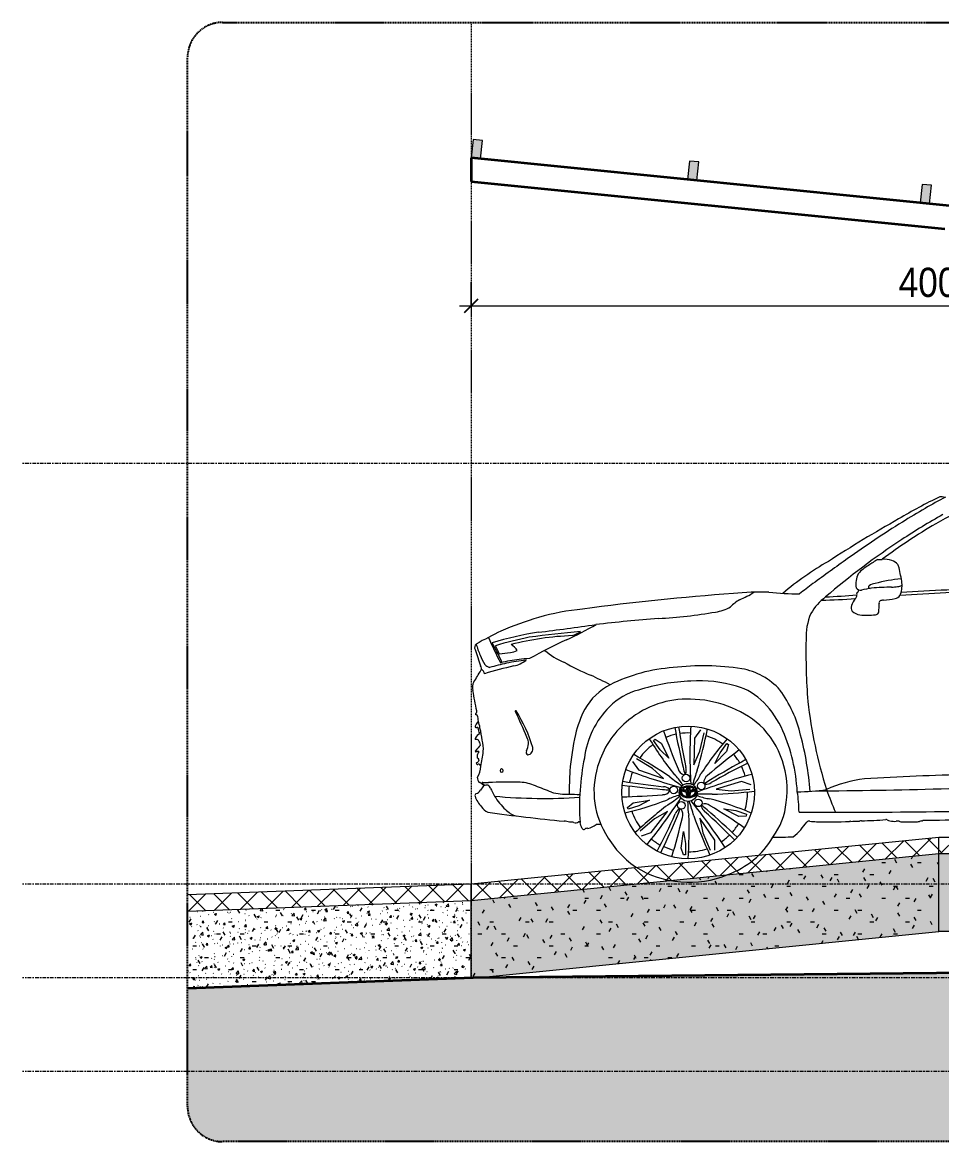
# Model space of a CAD drawing. Header units: millimetres. Extents: x -77355 to 26321, y -760 to 17156.
# Drawn here: x -77355 to -73424, y -700 to 4085 of the extents above; entities that cross this region are included whole.
import ezdxf

# ---------------------------------------------------------------- set-up
doc = ezdxf.new("R2010")
doc.units = ezdxf.units.MM
for name, pattern in [('Centre', [31.75, 6.35, -4.7625, 15.875, -4.7625]), ('Demolished', [7.14375, 4.7625, -2.38125]), ('Hidden', [7.14375, 4.7625, -2.38125])]:
    doc.linetypes.add(name, pattern=pattern)
for name, color, linetype, lineweight in [('A-ANNO-DIMS', 211, 'Continuous', 9), ('A-ANNO-DIMS-50', 211, 'Continuous', 9), ('A-DETL-DEMO', 6, 'Demolished', 18), ('A-DETL-GENF', 92, 'Continuous', 18), ('A-DETL-GENF-1', 9, 'Continuous', 18), ('A-DETL-GENF-2', 92, 'Hidden', 25), ('A-DETL-MEDM', 33, 'Continuous', 35), ('A-FLOR-FNSH-1', 7, 'Continuous', 18), ('A-FLOR-LEVL-2', 51, 'Centre', 9), ('A-FLOR-MCUT', 51, 'Continuous', 18), ('A-FLOR-PATT-1', 8, 'Continuous', 18), ('A-GLAZ-CURT', 52, 'Continuous', 18), ('A-GLAZ-CWMG', 51, 'Continuous', 18), ('G-IMPT', 8, 'Continuous', 18)]:
    doc.layers.add(name, color=color, linetype=linetype, lineweight=lineweight)
doc.styles.add('UTM Avo', font='', dxfattribs={"width": 0.9, "height": 125})
doc.styles.get('UTM Avo').set_extended_font_data('UTM Avo')
doc.dimstyles.new('1_Dim_chi_tiet_2_5', dxfattribs={"dimscale": 304.8, "dimtxt": 124.912619, "dimasz": 0.19685, "dimexe": 0.164042, "dimexo": 0.0625, "dimgap": 0.016404, "dimtad": 1, "dimdec": 0, "dimrnd": 5, "dimzin": 0, "dimdsep": 46, "dimtxsty": 'UTM Avo', "dimblk1": 'OBLIQUE', "dimblk2": 'OBLIQUE', "dimsah": 1, "dimcen": 0.09, "dimdle": 0.164042, "dimazin": 0, "dimtfac": 1, "dimtdec": 4, "dimtix": 1, "dimtmove": 0, "dimatfit": 3, "dimfxl": 0.328084, "dimfxlon": 1, "dimtvp": 1, "dimtolj": 1, "dimtzin": 0, "dimarcsym": 2})
pattern_1 = [(0, (-67431.81, 15225), (203.2, 50.8), [16.764, -135.636, 16.764, -135.636, -812.8]), (0, (-67431.81, 15225), (203.2, 50.8), [-304.8, 16.764, -288.036, 16.764, -135.636, -355.6]), (0, (-67431.81, 15225), (203.2, 50.8), [-762, 16.764, -84.836, 16.764, -237.236]), (120, (-67355.61, 15250.4), (-145.59409, 150.57636), [16.764, -135.636, 16.764, -135.636, -812.8]), (120, (-67355.61, 15250.4), (-145.59409, 150.57636), [-304.8, 16.764, -288.036, 16.764, -135.636, -355.6]), (120, (-67355.61, 15250.4), (-145.59409, 150.57636), [-762, 16.764, -84.836, 16.764, -237.236]), (240, (-67330.21, 15352), (-57.60591, -201.37636), [16.764, -135.636, 16.764, -135.636, -812.8]), (240, (-67330.21, 15352), (-57.60591, -201.37636), [-304.8, 16.764, -288.036, 16.764, -135.636, -355.6]), (240, (-67330.21, 15352), (-57.60591, -201.37636), [-762, 16.764, -84.836, 16.764, -237.236])]
pattern_2 = [(50, (-67431.81, 15225), (91.09195, -7.96922), [9.525, -104.775]), (355, (-67431.81, 15225), (-17.6212, 95.5283), [7.62, -83.82]), (100.451, (-67424.22, 15224.34), (73.47134, 87.55785), [8.095, -89.045]), (46.184, (-67431.81, 15250.4), (135.5398, -21.0213), [14.287, -157.162]), (96.636, (-67420.52, 15248.65), (118.7017, 123.7142), [12.143, -133.568]), (351.184, (-67431.81, 15250.4), (118.7029, 123.713), [11.43, -125.73]), (21, (-67419.11, 15244.05), (75.80726, -51.1323), [9.525, -104.775]), (326, (-67419.11, 15244.05), (30.9012, 92.09387), [7.62, -83.82]), (71.451, (-67412.79, 15239.79), (106.70837, 40.9602), [8.095, -89.045]), (37.5, (-67431.81, 15225), (1.54416, 42.27754), [1.676, -81.128, 1.676, -83.414, -84.138]), (37.5, (-67431.81, 15225), (1.54416, 42.27754), [-167.894, 1.676, -82.461]), (7.5, (-67431.81, 15225), (33.40972, 50.09037), [1.676, -46.838, 1.676, -79.223, -32.068]), (7.5, (-67431.81, 15225), (33.40972, 50.09037), [-129.413, 1.676, -30.391]), (327.5, (-67460.132, 15225), (67.79551, -2.864035), [1.676, -30.074, 1.676, -97.384, -131.445]), (327.5, (-67460.132, 15225), (67.79551, -2.864035), [-130.81, 1.676, -129.769]), (317.5, (-67472.83, 15225), (74.06478, 12.71375), [1.676, -39.599, 1.676, -64.11, -93.345]), (317.5, (-67472.83, 15225), (74.06478, 12.71375), [-107.061, 1.676, -91.669])]
pattern_3 = [(45, (-67431.81, 15225), (-53.033, 53.033), []), (135, (-67431.81, 15225), (-53.033, -53.033), [])]

# ---------------------------------------------------------------- blocks, each defined once
blk = doc.blocks.new('Rectangular Mullion - 40 x 80mm-4717218-TKCS_NHÀ XE 1 - MẶT CẮT')
at = {"layer": 'A-GLAZ-CWMG'}
blk.add_hatch(color=256, dxfattribs=at).paths.add_polyline_path([(-75395.5, 3501.4), (-75387.6, 3580.5), (-75427.4, 3584.5), (-75435.3, 3505.4)])
for p, q in [((-75427.4, 3584.5), (-75435.3, 3505.4)), ((-75387.6, 3580.5), (-75427.4, 3584.5)), ((-75395.5, 3501.4), (-75387.6, 3580.5))]:
    blk.add_line(p, q, dxfattribs=at)
blk = doc.blocks.new('System Panel - Glazed-4717225-TKCS_NHÀ XE 1 - MẶT CẮT')
at = {"layer": 'A-GLAZ-CURT'}
h = blk.add_hatch(dxfattribs=at)
h.set_pattern_fill('FP_20', color=256, style=0, pattern_type=2)
h.set_pattern_definition([(63.435, (-66835.06, 15259.78), (-0.0009, 508.0002), [177.488, -958.435]), (63.435, (-67343.06, 15259.78), (-0.0009, 508.0002), [177.488, -958.435]), (63.435, (-66591.88, 15357.92), (-0.0009, 508.0002), [177.488, -958.435]), (63.435, (-67099.88, 15357.92), (-0.0009, 508.0002), [177.488, -958.435]), (63.435, (-66628.68, 15323.28), (-0.0009, 508.0002), [177.488, -958.435]), (63.435, (-67136.68, 15323.28), (-0.0009, 508.0002), [177.488, -958.435]), (63.435, (-66666.2, 15521.7), (-0.0009, 508.0002), [86.267, -1049.655]), (63.435, (-67174.2, 15521.7), (-0.0009, 508.0002), [86.267, -1049.655]), (63.435, (-66690.74, 15490.98), (-0.0009, 508.0002), [177.488, -958.435]), (63.435, (-67198.74, 15490.98), (-0.0009, 508.0002), [177.488, -958.435]), (63.435, (-66686.4, 15513.03), (-0.0009, 508.0002), [177.488, -958.435]), (63.435, (-67194.4, 15513.03), (-0.0009, 508.0002), [177.488, -958.435]), (63.435, (-66891.36, 15416.31), (-0.0009, 508.0002), [177.488, -958.435]), (63.435, (-67399.36, 15416.31), (-0.0009, 508.0002), [177.488, -958.435]), (63.435, (-66887.03, 15442.3), (-0.0009, 508.0002), [177.488, -958.435]), (63.435, (-67395.03, 15442.3), (-0.0009, 508.0002), [177.488, -958.435]), (63.435, (-66885.87, 15461.03), (-0.0009, 508.0002), [177.488, -958.435]), (63.435, (-67393.87, 15461.03), (-0.0009, 508.0002), [177.488, -958.435])])
h.paths.add_polyline_path([(-75436.3, 3488.9), (-75436.3, 3495), (-75436.9, 3489)])
for p, q in [((-75436.9, 3489), (-75436.3, 3495)), ((-75436.3, 3488.9), (-75436.9, 3489))]:
    blk.add_line(p, q, dxfattribs=at)
blk = doc.blocks.new('Rectangular Mullion - 40 x 80mm-V16-TKCS_NHÀ XE 1 - MẶT CẮT')
at = {"layer": 'A-GLAZ-CWMG'}
blk.add_hatch(color=256, dxfattribs=at).paths.add_polyline_path([(-73475.4, 3309.4), (-73467.5, 3388.5), (-73507.3, 3392.5), (-73515.2, 3313.4)])
for p, q in [((-73507.3, 3392.5), (-73515.2, 3313.4)), ((-73467.5, 3388.5), (-73507.3, 3392.5)), ((-73475.4, 3309.4), (-73467.5, 3388.5))]:
    blk.add_line(p, q, dxfattribs=at)
blk = doc.blocks.new('Rectangular Mullion - 40 x 80mm-V17-TKCS_NHÀ XE 1 - MẶT CẮT')
at = {"layer": 'A-GLAZ-CWMG'}
blk.add_hatch(color=256, dxfattribs=at).paths.add_polyline_path([(-74470.4, 3408.9), (-74462.5, 3488), (-74502.3, 3492), (-74510.2, 3412.9)])
for p, q in [((-74502.3, 3492), (-74510.2, 3412.9)), ((-74462.5, 3488), (-74502.3, 3492)), ((-74470.4, 3408.9), (-74462.5, 3488))]:
    blk.add_line(p, q, dxfattribs=at)
blk = doc.blocks.new('CAR_TOYOTA - CAR_TOYOTA_GRAND HIGHLANDER_dwg__U3-2292144-TKCS_NHÀ XE 1 - MẶT CẮT')
at = {"layer": 'G-IMPT', "flags": 128}
blk.add_lwpolyline([(-63306.9, 836.2), (-63306.5, 879.6), (-63369.7, 974.1), (-63357.5, 911.1), (-63327.5, 837.1)], dxfattribs=at)
blk.add_lwpolyline([(-63441, 817.6), (-63451.8, 846.9), (-63440, 917), (-63432, 866.7), (-63432.5, 818.1)], close=True, dxfattribs=at)
at = {"layer": 'G-IMPT'}
blk.add_circle((-63448.5, 1029.3), 16.1, dxfattribs=at)
for centre, radius, start, end in [((-63431.6, 974.4), 47.4, 123.8821, 157.3684), ((-63679.7, 1086.6), 236.8, 334.5407, 342.211), ((-63455.1, 1005.3), 8.94, 53.2359, 109.3348), ((-63480.4, 990.2), 37.9, 340.0542, 36.1253), ((-63215.3, 1025.2), 205.4, 175.9287, 190.7567), ((-63945.4, 844.3), 567, 14.2844, 20.8353), ((-65222, -394.9), 2318.9, 32.3725, 38.4746), ((-65846.2, 2065.9), 2602.4, 331.7547, 335.6431), ((-66726.6, 2392.2), 3551.5, 333.8472, 336.6532), ((-66106, 1628.4), 2739.8, 342.6142, 346.2506), ((-64853.9, 933.1), 1437.8, 354.7024, 2.1427), ((-61188.9, 1760.8), 2339.6, 199.3867, 203.8437)]:
    blk.add_arc(centre, radius, start, end, dxfattribs=at)
blk = doc.blocks.new('CAR_TOYOTA - CAR_TOYOTA_GRAND HIGHLANDER_dwg__U0-2292145-TKCS_NHÀ XE 1 - MẶT CẮT')
for p, rotation in [((-115363.3, -35315.4), 216), ((-114088.7, 39238.1), 144), ((-44852.6, -59565.8), 288.0000000000001), ((-42790.3, 61064.2), 72)]:
    blk.add_blockref('CAR_TOYOTA - CAR_TOYOTA_GRAND HIGHLANDER_dwg__U3-2292144-TKCS_NHÀ XE 1 - MẶT CẮT', p, dxfattribs=dict(rotation=rotation))
blk.add_blockref('CAR_TOYOTA - CAR_TOYOTA_GRAND HIGHLANDER_dwg__U3-2292144-TKCS_NHÀ XE 1 - MẶT CẮT', (0, 0))
blk = doc.blocks.new('CAR_TOYOTA - CAR_TOYOTA_GRAND HIGHLANDER_dwg-V28-TKCS_NHÀ XE 1 - MẶT CẮT')
at = {"layer": 'G-IMPT'}
for p, q in [((-74539.4, 814.7), (-74539.4, 814.7)), ((-74533.3, 829.2), (-74530.1, 824.1)), ((-74496.8, 829.6), (-74496.8, 829.6)), ((-74481.1, 828.3), (-74485.2, 823.4)), ((-74550.3, 779.8), (-74544.4, 781)), ((-74465.8, 778.3), (-74471.2, 781.3)), ((-74469.4, 793.7), (-74469.4, 793.7)), ((-74508.6, 748.4), (-74507.9, 754.4)), ((-74495.1, 756.5), (-74495.1, 756.5))]:
    blk.add_line(p, q, dxfattribs=at)
for radius in [283.9, 38.4]:
    blk.add_circle((-74507.8, 792.8), radius, dxfattribs=at)
for centre, radius, start, end in [((-72502.1, 119.8), 2148.4, 115.6421, 120.9667), ((-72814.4, 876.2), 1319.5, 116.6977, 121.0101), ((-73019, 1227.8), 832.8, 108.4663, 121.0598), ((-73431.1, 1987.8), 68.9, 72.4286, 90.5435), ((-70967.3, -2743.7), 5395.8, 119.2952, 123.0277), ((-72032.6, -496.6), 2838.4, 119.2279, 123.3806), ((-72215.9, -222.8), 2570.3, 119.823, 122.3633), ((-71890.1, -824.4), 3253.2, 121.5392, 123.9986), ((-72146.4, -260.2), 2558.3, 120.6091, 126.7606), ((-71846.1, -789.7), 3185.8, 123.2821, 130.6215), ((-69189.2, -4810.5), 8068.2, 124.07117, 125.07733), ((-73304.3, 712.3), 1226.8, 119.4921, 130.6045), ((-58900.3, -19140.7), 25709.2, 125.4893, 125.89744), ((-73129.9, 849.4), 1097, 121.1238, 123.5526), ((-73691.3, 1880.9), 92.7, 266.4896, 278.6015), ((-73668.9, 1701.2), 88.5, 69.0253, 95.5125), ((-73658.3, 1719.2), 68, 45.311, 71.978), ((-73689.6, 1682), 101.2, 153.2839, 188.2853), ((-73671.6, 1640.3), 139.2, 117.6566, 141.1752), ((-73689.8, 1732.1), 86.9, 14.235, 24.0429), ((-74695.2, 1513.8), 1115.6, 9.001, 12.4089), ((-72304.8, -554.5), 2793.8, 126.7033, 128.1799), ((-73730.5, 1670.9), 6.08, 117.6723, 279.9046), ((-73701.1, 1630.1), 56.3, 97.593, 124.8565), ((-73518.5, 968.4), 742.3, 96.0176, 104.8343), ((-73614.5, 1722.1), 48.9, 272.3247, 296.265), ((-73700.3, 1678.5), 107.5, 335.957, 5.2408), ((-73525.6, -9173.8), 10845.7, 94.16984, 97.59458), ((-74177.6, 168.1), 1481.4, 89.4099, 95.2933), ((-74441.8, 1979.9), 394.9, 292.9931, 303.008), ((-74038.1, 2642.4), 1000.7, 262.8729, 270.3672), ((-73785, 1445), 227.9, 126.388, 150.2359), ((-74230.4, 7350), 5729.9, 273.10263, 274.43732), ((-73808.2, 1639), 23.3, 311.1961, 341.3142), ((-73770.7, 1679.8), 22.7, 212.8145, 279.3801), ((-73781.4, 1639.5), 6.13, 140.3735, 202.0811), ((-73794.4, 1633.1), 8.38, 348.9826, 29.1608), ((-73843.8, 1687.9), 72.9, 322.3653, 335.7602), ((-73674.1, 1296.7), 372.4, 90.8344, 104.4429), ((-73471.6, -3178.8), 4852.3, 91.9624, 92.4559), ((-73643.3, 1846.6), 176, 271.7971, 280.0782), ((-73628.3, 1652.2), 31.5, 281.0155, 326.3088), ((-71468.2, -34138.2), 35836.5, 92.7836, 93.41376), ((-71280, -38584), 40298.1, 92.73862, 93.2968), ((-74420.4, 1758), 196.3, 278.6031, 298.565), ((-74213.4, 1481.6), 153.7, 118.814, 137.4306), ((-74125.9, 6767.9), 5157.2, 272.0906, 273.7025), ((-73789.5, 1582.3), 22, 155.3601, 219.4043), ((-73689.6, 1544.7), 128.7, 143.3685, 158.692), ((-73917.1, 1589.9), 225.7, 353.6957, 2.3779), ((-73681.9, 1602.4), 10.2, 120.3072, 197.8976), ((-73675, 1590.6), 23.9, 84.1788, 120.2078), ((-73773.8, 2537.1), 928.2, 276.2604, 279.391), ((-74700.2, 66), 1541.6, 106.8591, 113.2354), ((-74852.5, 491.3), 1090.6, 95.6057, 105.6819), ((-73970.3, -6619.6), 8183.2, 94.65817, 96.54558), ((-74744.7, 3612.3), 2078.7, 273.0307, 279.7952), ((-73746.2, 1456.2), 257.6, 156.6894, 182.4477), ((-73763.5, 1613.3), 62.3, 226.3066, 261.1603), ((-73745.3, 1939.5), 388.8, 265.9063, 275.6328), ((-73705.7, 1565.5), 12.9, 263.4709, 358.5331), ((-77512.5, 20085.4), 18757.5, 277.24073, 277.99637), ((-75674, 2870.2), 1564.3, 294.3834, 299.635), ((-74581.2, -30.6), 1678.8, 115.6668, 119.7423), ((-73922, 2071.7), 1565.9, 203.1637, 207.5541), ((-74906.4, -43.7), 1540.3, 99.0349, 106.5796), ((-74953.8, 229), 1249, 100.7637, 107.6108), ((-74956.2, 216.1), 1247.8, 92.1749, 104.3248), ((-74551.2, -3261.8), 4760.5, 95.0272, 97.6759), ((-74178.6, -407.8), 2038.7, 114.6294, 119.606), ((-75089, 1680.8), 233.9, 291.4149, 301.0476), ((-71186.8, 1392.6), 2817.3, 178.9307, 184.2919), ((-75400.7, 1411.9), 20.2, 131.3526, 202.8339), ((-55240.4, 8251.1), 21308.9, 198.74313, 198.94224), ((-75133.6, 1501.4), 290.1, 194.8335, 204.7871), ((-77490.3, 278.6), 2435.1, 26.2584, 28.2845), ((-75703.1, 1220.6), 421.3, 23.0944, 28.1739), ((-75358.5, 1938.2), 554, 274.4497, 279.4066), ((-75269.8, 1455.8), 64.3, 271.6632, 299.1025), ((-75300.3, 1362.1), 72.3, 31.3567, 60.7487), ((-74946.1, 1591.8), 259.1, 227.6742, 249.0439), ((-75224.7, 1441.1), 182.9, 199.6061, 213.4339), ((-75346, 1367.3), 41.4, 220.7064, 254.7697), ((-74511.9, -1984.3), 3417.7, 103.0698, 104.3126), ((-75159.2, 708.2), 656.8, 96.2862, 103.3043), ((-75312.6, 1353.5), 6.57, 290.2249, 21.677), ((-75133.6, 638.8), 722.1, 95.3429, 102.0821), ((-75286.8, 1473.6), 144.2, 283.5682, 306.5563), ((-75171.6, 910.5), 454.4, 91.7872, 97.5198), ((-74561.4, 2179.3), 957, 240.0819, 247.657), ((-75918, 1601.5), 597, 325.7786, 331.2732), ((-75405.6, 1323.7), 14.4, 320.6005, 45.03), ((-75410.8, 1292.6), 33.4, 13.4708, 55.0884), ((-74887.2, -306.9), 1680.7, 102.5692, 106.9905), ((-76268.1, -1574.6), 3167.5, 63.2179, 64.9158), ((-74524.3, 622.6), 705.5, 93.8222, 116.6594), ((-74443.9, 251), 1083, 81.2104, 96.7571), ((-74328.3, 1039.7), 286.1, 41.9021, 79.9542), ((-75385.5, 1242.3), 45.4, 148.9275, 198.2588), ((-74723.5, 1022), 259.2, 116.916, 150.8027), ((-74469.8, 433.7), 835.2, 91.8474, 107.4898), ((-74458.1, 712.9), 556.8, 73.539, 93.9805), ((-74367.1, 1006), 250, 43.1331, 74.5106), ((-101043.5, -3668), 26078.7, 10.62666, 10.82117), ((-74654.8, 974.5), 264.1, 104.4663, 135.8688), ((-74545.3, 916), 532.8, 13.23, 36.2037), ((-74521.5, 927.9), 481.7, 152.7566, 166.4265), ((-74583.3, 895.2), 370.7, 134.7785, 173.0717), ((-74512.9, 800.1), 391.5, 87.7844, 129.4089), ((-74504.4, 718.9), 472.5, 49.9836, 89.1893), ((-74480.5, 886), 415, 24.2683, 44.5144), ((-71882, 1432.6), 2129.1, 186.7669, 197.1357), ((-75414.8, 1127.6), 2.56, 147.4147, 247.3686), ((-75399.1, 1114.6), 22.9, 127.9094, 140.9615), ((-75414.6, 1119.7), 5.75, 30.0816, 102.004), ((-75422.4, 1138.2), 10.8, 329.1352, 15.7305), ((-75486.3, 1094.6), 81.7, 1.7035, 19.9778), ((-75245, 1140.6), 2.11, 12.7767, 234.8574), ((-80799.2, -1397.1), 6104.7, 23.41951, 24.54581), ((-75821.3, 784.1), 679.7, 17.1933, 31.6834), ((-74526.6, 802), 381.5, 128.0032, 161.6478), ((-75413.7, 1075.7), 5.5, 137.022, 294.1746), ((-75354.9, 1046.5), 71, 134.589, 152.3193), ((-75410.1, 1067.1), 3.87, 352.1862, 111.1177), ((-75320.6, 1079.6), 86.6, 188.6442, 203.0692), ((-75683.2, 1016.9), 289.8, 10.1944, 16.0505), ((-75824.6, 965.6), 438.8, 6.6457, 13.5233), ((-74470.8, 804.2), 386.7, 351.8586, 45.662), ((-74807.3, 753.7), 767.3, 3.1514, 23.2464), ((-75414.1, 1022.5), 4.78, 138.7969, 236.6041), ((-75327.8, 965.1), 108.3, 131.9892, 146.0793), ((-75412.6, 1006.9), 12.3, 46.4834, 109.6351), ((-75457.7, 981.5), 63.6, 11.8711, 32.5813), ((-75525, 978.2), 141.5, 355.7091, 15.6491), ((-75250.2, 1000.4), 60.1, 0.5781, 28.6874), ((-73824.8, 781.5), 1193.5, 167.445, 175.0672), ((-74507.8, 792.8), 254.1, 101.7443, 112.0551), ((-74507.8, 792.8), 254.1, 87.8209, 98.1999), ((-74507.8, 792.8), 254.1, 54.3905, 72.5031), ((-75397.2, 682.4), 1415.9, 4.6565, 14.5434), ((-75415.3, 969.1), 2.72, 132.5337, 280.7461), ((-74773.4, 400.4), 860.3, 136.3092, 138.4359), ((-75407.6, 947.9), 19.9, 81.2559, 111.1461), ((-75398, 954.8), 10.5, 124.6048, 176.1787), ((-75404.2, 965.5), 2.09, 278.9056, 99.0469), ((-75890, 1020.8), 508.9, 346.7885, 354.0041), ((-75188.5, 963.9), 12.3, 150.6144, 243.9561), ((-75297.5, 1016.1), 108.5, 334.8939, 352.0293), ((-75199, 979.9), 27.5, 280.7126, 10.774), ((-74507.8, 792.8), 254.1, 126.3905, 144.5031), ((-75409.6, 916.6), 4.17, 107.7425, 296.8521), ((-75418.4, 935.8), 17, 296.2316, 345.5863), ((-75912.7, 955.7), 504.3, 358.1473, 359.9798), ((-75411, 930.6), 9.1, 6.5203, 75.2801), ((-75404.8, 903.1), 10.3, 7.7534, 106.7821), ((-73969.9, 735.5), 1002.5, 168.2339, 184.066), ((-74552.7, 798.4), 357.9, 159.7822, 210.2885), ((-74507.8, 792.8), 254.1, 29.7443, 40.0551), ((-75474, 903.6), 79.4, 324.5381, 0.6537), ((-73143.2, 791.7), 1873, 177.1725, 180.1819), ((-74507.8, 792.8), 254.1, 159.8209, 170.1999), ((-74507.8, 792.8), 254.1, 15.8209, 26.1999), ((-73092.1, -10090.9), 10962, 91.14292, 93.46209), ((-75387.5, 854.5), 22.1, 172.163, 237.7277), ((-75435.2, 771.5), 73.7, 42.9961, 60.8106), ((-75151, 631.6), 298.7, 140.4512, 145.231), ((-75387.2, 833.7), 1.91, 53.296, 231.2552), ((-75360.7, 858.1), 37.9, 222.9623, 247.1028), ((-75366.5, 1245.7), 410.9, 267.2738, 270.5973), ((-75369.4, 785.1), 38.6, 82.2924, 107.9675), ((-75375.8, 801.4), 24.8, 20.87, 61.999), ((-75277.5, -670.1), 1507.3, 88.0395, 93.2227), ((-75235.3, 656.5), 180.1, 65.5412, 87.0148), ((-75670.1, -569.6), 1480.4, 67.0421, 69.8765), ((-74507.8, 792.8), 254.1, 173.7443, 184.0551), ((-74515.2, 787.6), 31.2, 108.6884, 138.1499), ((-74508.6, 773.2), 43.7, 104.6399, 114.1234), ((-74506.8, 764.5), 55.8, 89.0623, 109.2884), ((-74505.3, 763), 53, 102.0461, 108.7404), ((-74503.6, 745.1), 72.2, 96.5401, 102.8768), ((-74508.7, 776.2), 39.3, 93.9039, 101.2485), ((-74494.9, 802.1), 21.2, 141.1427, 163.539), ((-74501.8, 806.9), 11.8, 134.7799, 156.5606), ((-74506.9, 771.2), 45.8, 85.7199, 96.1194), ((-74507.2, 808.3), 8.3, 60.261, 120.1368), ((-74506.8, 811.8), 4.85, 111.5635, 133.1531), ((-74507.2, 812.2), 4.37, 77.0018, 108.3947), ((-74508.2, 811.3), 5.52, 50.6685, 69.0567), ((-74507, 765.4), 54.9, 69.6662, 88.8026), ((-74513.8, 805.9), 13.3, 17.5387, 46.5026), ((-74510.3, 739.3), 77.9, 79.8172, 85.004), ((-74518.1, 802.8), 19.6, 16.0535, 40.0732), ((-74505.1, 776.2), 39.3, 79.8974, 87.0611), ((-74508.2, 762.9), 53, 72.4055, 79.0998), ((-74505.3, 772.2), 44.6, 68.5632, 78.6781), ((-74495.4, 798.5), 16.5, 51.1663, 67.2571), ((-74497.9, 789.5), 29.1, 38.9143, 70.0376), ((-74135.7, 26363.6), 25565, 270.38543, 272.79406), ((-73676.8, 265.1), 591, 97.506, 113.9305), ((-75408.3, 779.2), 11.1, 125.2836, 195.7362), ((-75310.7, 812.6), 114.2, 198.5887, 225.1222), ((-75420.2, 814.8), 27.1, 281.7791, 331.7637), ((-74396.2, 1268.6), 1060.7, 205.603, 207.6156), ((-75060.7, 954.7), 327.7, 212.8604, 225.8781), ((-75129, 2951.8), 2184.7, 264.5621, 274.1286), ((-75029.1, 1039.8), 254.4, 255.5349, 272.9255), ((-74924.8, 2641.5), 1858, 267.1834, 268.5702), ((-74525.3, 794.9), 18, 174.3171, 215.1553), ((-74522.7, 795), 20.6, 139.6146, 175.2217), ((-74518.7, 799), 25.8, 214.0687, 242.7366), ((-74524.3, 795.2), 14.5, 168.0946, 190.017), ((-74520.7, 795.9), 18.1, 190.1552, 202.7713), ((-74521.1, 795.3), 17.6, 154.7009, 170.5147), ((-74519.1, 797.3), 20.2, 204.7036, 218.0004), ((-74514.9, 792.5), 24.4, 144.3287, 155.0822), ((-74518.6, 795.1), 18.2, 153.9701, 180.1419), ((-74522, 795.5), 14.7, 181.7507, 205.0708), ((-74517.5, 798.1), 19.9, 206.2407, 228.0356), ((-74518.4, 797.9), 21.1, 218.1167, 232.9956), ((-74526.7, 807.8), 9.5, 210.0005, 237.7171), ((-74530.3, 806.3), 4.48, 173.6887, 219.4646), ((-74524.8, 810.3), 11.3, 217.6213, 241.8749), ((-74520.1, 817), 20.7, 235.8437, 249.5519), ((-74528.6, 808.1), 2.56, 139.7028, 190.0139), ((-74527.6, 808.3), 3.53, 189.5977, 221.1084), ((-74508.1, 811.6), 38.2, 233.1531, 240.4383), ((-74508.5, 811.3), 35.9, 231.4425, 265.6981), ((-74522.8, 804.2), 9.59, 112.5113, 143.9264), ((-74508.5, 817.7), 47.1, 242.151, 266.7003), ((-74522.7, 812.9), 10.3, 222.3772, 243.2191), ((-74517.8, 822.1), 25.1, 240.4609, 252.9861), ((-74526.6, 807.8), 2.37, 141.4238, 178.4035), ((-74526.6, 807.9), 2.38, 179.4568, 210.3613), ((-74524.4, 809.6), 5.11, 214.2336, 242.6835), ((-74523, 805.1), 6.91, 125.6084, 142.4132), ((-74510.4, 843.1), 48.6, 249.6045, 255.0337), ((-74516.4, 827.5), 26.2, 245.3851, 260.6498), ((-74516.9, 796.6), 17.4, 117.8308, 125.6406), ((-74509.1, 813.6), 39.5, 243.0382, 250.2928), ((-74517.6, 822.8), 20, 242.6371, 251.3245), ((-74513.6, 833.8), 37.4, 252.1984, 259.9401), ((-74514.4, 791.1), 23.4, 109.9388, 116.9988), ((-74514.8, 834.1), 31.6, 253.157, 260.0038), ((-74509, 857.9), 63.3, 257.1951, 261.7975), ((-74504, 831.7), 58.3, 251.6028, 255.3611), ((-74511, 853.7), 52.9, 259.4387, 265.313), ((-74514.8, 830.6), 28.2, 258.6248, 266.6457), ((-74513.3, 832), 35.6, 258.9335, 266.4309), ((-74508.8, 814.2), 40.2, 255.6253, 268.3221), ((-74519.3, 777.3), 18, 82.186, 85.8074), ((-74462.4, 741.6), 76.3, 134.1033, 135.4774), ((-74307.9, 800.6), 209.1, 181.5148, 182.139), ((-74467.3, 795.9), 49.5, 183.5631, 190.0582), ((-74482.3, 798.3), 34.4, 163.279, 172.981), ((-74535, 787.7), 23.7, 34.024, 38.4771), ((-74477.8, 794.2), 38.9, 190.3139, 200.9415), ((-74477.5, 795.7), 38, 179.0103, 186.6484), ((-74483, 798.5), 32.4, 168.2003, 175.5687), ((-74418.8, 802.9), 97.2, 186.8272, 189.9406), ((-74483.6, 798.6), 31.8, 155.8887, 168.3066), ((-74484.6, 792.1), 30.5, 191.344, 204.706), ((-74496.3, 787.5), 19.3, 202.0841, 216.355), ((-74507.7, 873.2), 77.2, 266.5315, 274.2875), ((-74481, 796), 31.4, 179.7243, 194.2745), ((-74501.9, 783.9), 11.4, 203.5121, 225.588), ((-74485.7, 798.9), 26.5, 163.1924, 175.9322), ((-74569, 856.2), 79.3, 315.7598, 316.9821), ((-74507.5, 920.6), 119.9, 267.7824, 272.5673), ((-74507.7, 780), 5.7, 223.2172, 232.3722), ((-74494.1, 792.4), 17.8, 193.6056, 211.1374), ((-74508.2, 900.4), 105.7, 268.3248, 272.8211), ((-74479.7, 796), 31.6, 182.421, 190.6421), ((-74507.6, 826.6), 56, 266.2222, 284.2848), ((-74507, 783.1), 8.65, 241.5167, 299.5096), ((-74500.4, 803.8), 11.1, 144.0435, 165.131), ((-74494.5, 800.8), 16.6, 161.6559, 175.5747), ((-74507.4, 912.5), 110.5, 268.1247, 272.0888), ((-74494, 792.9), 17, 189.1679, 203.4481), ((-74502.5, 803.9), 8, 138.9231, 164.6933), ((-74507.2, 819.9), 45.9, 266.583, 277.0421), ((-74506.7, 778.9), 4.44, 224.9502, 254.3958), ((-74499.9, 790.3), 10.5, 202.9835, 212.0485), ((-74506, 807.7), 4.26, 117.7044, 142.2016), ((-74506, 785.1), 3.84, 209.1091, 243.0431), ((-74506.3, 786.2), 3.03, 211.2633, 245.1271), ((-74507.3, 808), 1.67, 37.3393, 138.716), ((-74507.3, 810), 1.59, 69.8425, 114.6445), ((-74506.9, 777.8), 3.37, 252.9244, 289.663), ((-74507.1, 782.9), 1.4, 242.1932, 286.6204), ((-74507, 784.9), 1.5, 248.8104, 288.8043), ((-74508.1, 808), 3.73, 49.9889, 69.0337), ((-74507.8, 784.8), 3.38, 289.572, 323.504), ((-74507.6, 785.8), 2.58, 294.9122, 329.748), ((-74512.1, 803.7), 8.16, 16.7666, 41.0198), ((-74508.2, 780.3), 6.17, 293.4302, 323.2838), ((-74513.6, 803.7), 10.6, 14.7913, 42.3004), ((-74516.3, 791.2), 12.9, 328.6702, 347.8027), ((-74514.6, 789.5), 11.7, 324.5916, 340.1579), ((-74520.3, 800.2), 17, 6.235, 20.0146), ((-74524.9, 793.8), 21.8, 345.9161, 354.4061), ((-74530.4, 795.2), 28.4, 340.2221, 352.8458), ((-74510, 794.3), 10.2, 39.9541, 49.5131), ((-74530.2, 798), 28.2, 5.7642, 17.3169), ((-74514.4, 785), 13.9, 322.9744, 338.0791), ((-74521.4, 794.5), 18.3, 351.1838, 0.9571), ((-74505.7, 810.5), 35, 274.7319, 309.9241), ((-74505.6, 780.1), 5.31, 302.5106, 311.9775), ((-74538.3, 795.7), 36.4, 353.5617, 0.767), ((-74517.6, 787.1), 19, 324.5926, 339.1049), ((-74506.4, 816), 42, 276.5225, 288.0238), ((-74530, 791.6), 30.8, 337.5872, 352.1661), ((-74532.7, 797.8), 33.8, 5.6765, 20.8975), ((-74536.4, 793.5), 38.9, 340.2044, 350.832), ((-74534.9, 794.1), 36.1, 349.2213, 359.6394), ((-74532, 797.7), 34.4, 8.1648, 17.8668), ((-74488.8, 794), 12.6, 136.8921, 145.1422), ((-74502.5, 843.1), 42.1, 274.5945, 284.8193), ((-74502.7, 839), 42.6, 275.3358, 283.8794), ((-74529.3, 796), 30.6, 356.0875, 1.1038), ((-74557.1, 738.7), 82.2, 43.458, 44.791), ((-74500.2, 830.7), 28.2, 274.5002, 282.5211), ((-74546.9, 795), 49.5, 351.0877, 357.5827), ((-74494.6, 777.4), 18, 95.3385, 98.9599), ((-74706.5, 796.5), 209.1, 359.0069, 359.6311), ((-74506.6, 857.8), 63.3, 279.3483, 283.9508), ((-74500.2, 834.2), 31.6, 281.1421, 287.9888), ((-74502.4, 808.4), 37.1, 283.4299, 310.2824), ((-74501.8, 805), 30.1, 286.169, 300.1515), ((-74500, 829.8), 33.1, 283.1725, 293.6293), ((-74499.8, 791.2), 23.4, 64.1471, 71.2071), ((-74496.8, 823.3), 21.5, 283.8322, 299.0401), ((-74504.8, 843.1), 48.6, 286.1122, 291.5414), ((-74497.2, 822.9), 20, 289.8214, 298.5088), ((-74497.4, 796.7), 17.4, 55.5053, 63.3151), ((-74490.1, 809.9), 5.11, 298.4623, 326.9123), ((-74491.4, 805.4), 6.91, 38.7327, 55.5375), ((-74494.6, 817.1), 20.7, 291.5939, 305.3021), ((-74496, 819.9), 22.3, 294.3169, 306.4846), ((-74504.1, 808.9), 34.6, 300.2444, 308.5152), ((-74489.4, 810.2), 6.41, 297.6861, 332.4439), ((-74487.9, 808.2), 2.37, 2.7424, 39.7221), ((-74487.9, 808.2), 2.38, 330.7846, 1.6891), ((-74488.1, 807.7), 4.87, 19.1419, 49.4088), ((-74486, 808.4), 2.56, 331.9159, 18.9087), ((-74496.8, 798.2), 19.9, 313.1103, 334.9052), ((-74487.4, 808.5), 8.02, 305.6217, 331.4497), ((-74487.8, 808.1), 9.5, 303.4287, 331.1454), ((-74497.3, 799.1), 22.8, 310.4722, 325.4853), ((-74484, 806.7), 4.24, 330.9706, 8.7514), ((-74501.4, 790.8), 27.2, 27.5553, 37.5036), ((-74495.7, 795.2), 18.2, 1.004, 27.1758), ((-74492.2, 795.7), 14.7, 336.0751, 359.3952), ((-74490.3, 795.1), 14.7, 322.9667, 356.29), ((-74491.8, 796.1), 20.9, 310.1571, 354.1053), ((-74495.6, 794.8), 20.2, 13.4624, 24.956), ((-74490.7, 795.8), 15.2, 353.5009, 14.0591), ((-74490.8, 795.5), 19.8, 355.4293, 38.1937), ((-74507.8, 792.8), 254.1, 342.3905, 0.5031), ((-74032.1, 1501.7), 705.9, 269.2706, 279.4191), ((-74590.2, 705), 556.6, 0.3925, 9.3947), ((-71191.8, 1842), 2915.3, 200.8307, 202.8857), ((-75327.9, 775.3), 76.9, 214.5506, 241.1361), ((-75215.9, 789.9), 101.4, 223.9666, 253.5891), ((-74392.2, 781.5), 305.8, 323.9053, 353.9868), ((-73851.5, 30843.3), 30135, 269.65368, 271.85722), ((-73969.9, 11245.2), 10629.3, 262.45788, 264.23008), ((-74507.8, 792.8), 254.1, 198.3905, 216.5031), ((-73992.5, 661.6), 9.07, 57.4863, 149.5645), ((-73822.9, 1860.3), 1191.1, 270.4599, 272.3103), ((-73766.2, 650.4), 21.6, 90.3843, 113.5314), ((-73772.5, 1969.2), 1297.3, 270.2702, 274.8771), ((-73661.1, 669.4), 7.37, 52.167, 99.0034), ((-73643, 696.7), 25.4, 237.737, 265.7066), ((-73626.5, 743.3), 74.2, 255.6452, 276.3196), ((-73511.4, 659.6), 11.3, 78.8039, 124.7361), ((-73507.8, 676.1), 5.57, 255.7655, 344.4683), ((-73528.3, 13747), 13072.5, 270.11349, 270.93169), ((-75039.7, 589.1), 80.7, 72.7373, 89.1217), ((-75016.9, 502.3), 163.8, 82.685, 89.6228), ((-74987.7, 681.4), 18.6, 243.4178, 306.8646), ((-74973.6, 664.2), 3.77, 3.5854, 141.0595), ((-75037.7, 639), 72.5, 10.3501, 20.5151), ((-75119.3, 586.4), 166.4, 18.0363, 23.2461), ((-74954.6, 642), 7.65, 211.9869, 313.3128), ((-74939.1, 620.5), 18.9, 82.5882, 122.9902), ((-74949.5, 711.5), 73.4, 280.0804, 310.6918), ((-74869.1, -443.6), 1100, 90.6333, 91.6946), ((-74507.8, 792.8), 254.1, 317.7443, 328.0551), ((-74151.6, 736.6), 162.5, 304.7151, 320.3763), ((-74553.3, 1073.1), 686.5, 320.1271, 323.6533), ((-73978.2, 813.7), 144.7, 266.2505, 272.1706), ((-73954.3, 766.2), 98.8, 259.2741, 267.2211), ((-73905.8, 2923.1), 2256.2, 268.6456, 272.2356), ((-73814.4, 661.9), 7.5, 81.4942, 116.5975), ((-73612.4, 557.3), 112.4, 86.3651, 93.0069), ((-73588.5, 723.8), 56.9, 252.786, 259.7427), ((-73557.1, 2876.6), 2209.2, 268.9227, 270.5144), ((-73534.2, 761), 93.5, 268.1398, 280.0582), ((-74491.4, 821.4), 422.6, 208.7809, 235.0864), ((-74507.8, 792.8), 254.1, 231.8209, 242.1999), ((-74507.8, 792.8), 254.1, 303.8209, 314.1999), ((-74465.6, 792.6), 373.3, 290.0018, 329.1715), ((-74168.5, 3874.5), 3273.3, 270.4104, 271.9166), ((-74507.8, 792.8), 254.1, 245.7443, 256.0551), ((-74507.8, 792.8), 254.1, 270.3905, 288.5031), ((-74503.8, 839.1), 430.5, 237.7918, 292.6623)]:
    blk.add_arc(centre, radius, start, end, dxfattribs=at)
blk.add_ellipse((-75305.5, 886.4), major_axis=(0.04, 8.88), ratio=0.583748, dxfattribs=at)
at = {"rotation": 0.5729386976832647}
blk.add_blockref('CAR_TOYOTA - CAR_TOYOTA_GRAND HIGHLANDER_dwg__U0-2292145-TKCS_NHÀ XE 1 - MẶT CẮT', (-11081.2, 342.8), dxfattribs=at)
blk = doc.blocks.new('CAR_TOYOTA - CAR_TOYOTA-V29-TKCS_NHÀ XE 1 - MẶT CẮT')
blk.add_blockref('CAR_TOYOTA - CAR_TOYOTA_GRAND HIGHLANDER_dwg-V28-TKCS_NHÀ XE 1 - MẶT CẮT', (0, 0))
blk = doc.blocks.new('BORDER VIEW - BORDER VIEW-2599773-TKCS_NHÀ XE 1 - MẶT CẮT')
at = {"layer": 'A-DETL-GENF-2'}
for p, q in [((-76498.6, 4084.9), (-52882.8, 4084.9)), ((-76648.6, -550), (-76648.6, 3934.9)), ((-52882.8, -700), (-76498.6, -700))]:
    blk.add_line(p, q, dxfattribs=at)
for centre, start, end in [((-76498.6, 3934.9), 90, 180), ((-76498.6, -550), 180, 270)]:
    blk.add_arc(centre, 150, start, end, dxfattribs=at)
blk = doc.blocks.new('DIMBLOCK10-TKCS_NHÀ XE 1 - MẶT CẮT')
at = {"layer": 'A-ANNO-DIMS-50'}
for p, q in [((-75436.3, 2973.6), (-75436.3, 2823.6)), ((-75436.3, 2873.6), (-75436.3, 2973.6)), ((-71436.3, 2973.6), (-71436.3, 2823.6)), ((-71436.3, 2873.6), (-71436.3, 2973.6)), ((-75486.3, 2873.6), (-71436.3, 2873.6))]:
    blk.add_line(p, q, dxfattribs=at)
at = {"layer": 'A-ANNO-DIMS-50', "lineweight": 25}
for p, q in [((-75436.3, 2873.6), (-75466.3, 2843.6)), ((-75436.3, 2873.6), (-75406.3, 2903.6)), ((-71436.3, 2873.6), (-71466.3, 2843.6)), ((-71436.3, 2873.6), (-71406.3, 2903.6))]:
    blk.add_line(p, q, dxfattribs=at)
at = {"layer": 'A-ANNO-DIMS-50', "color": 0, "insert": (-73607.5, 3036), "char_height": 125, "width": 410.824, "attachment_point": 1, "line_spacing_factor": 1.110334, "style": 'UTM Avo'}
blk.add_mtext('4000', dxfattribs=at)
blk = doc.blocks.new('_Oblique')
at = {"color": 0, "linetype": 'ByBlock', "lineweight": -2}
blk.add_line((-0.5, -0.5), (0.5, 0.5), dxfattribs=at)

msp = doc.modelspace()

# ---------------------------------------------------------------- hatches: boundary and pattern name
at = {"layer": 'A-DETL-GENF-1'}
h = msp.add_hatch(dxfattribs=at)
h.set_pattern_fill('FP_21', color=256, style=0, pattern_type=2)
h.set_pattern_definition([(0, (-67431.8, 15225), (241.935, 241.935), [241.935, -241.935]), (0, (-67431.8, 15315.73), (241.935, 241.935), [241.935, -241.935]), (0, (-67431.8, 15406.45), (241.935, 241.935), [241.935, -241.935]), (90, (-67401.57, 15436.7), (-241.935, 241.935), [241.935, -241.935]), (90, (-67310.84, 15436.7), (-241.935, 241.935), [241.935, -241.935]), (90, (-67220.12, 15436.7), (-241.935, 241.935), [241.935, -241.935])])
h.paths.add_polyline_path([(-64670, -700), (-52882.8, -700), (-52844, -694.9), (-52807.8, -679.9), (-52776.8, -656.1), (-52752.9, -625), (-52737.9, -588.8), (-52732.8, -550), (-52732.8, 830), (-58586.3, 830), (-58586.3, 300), (-70436.3, 300), (-70436.3, 50), (-75426.8, 0.1), (-76648.6, -45.8), (-76648.6, -550), (-76643.5, -588.8), (-76628.5, -625), (-76604.6, -656.1), (-76573.6, -679.9), (-76537.4, -694.9), (-76498.6, -700), (-70694.3, -700)])
at = {"layer": 'A-FLOR-PATT-1'}
h = msp.add_hatch(dxfattribs=at)
h.set_pattern_fill('FP_3', color=256, style=0, pattern_type=2)
h.set_pattern_definition(pattern_3)
h.paths.add_polyline_path([(-75436.3, 329.7), (-73436.3, 529.7), (-73436.3, 600), (-75436.3, 400)])
h = msp.add_hatch(dxfattribs=at)
h.set_pattern_fill('FP_3', color=256, style=0, pattern_type=2)
h.set_pattern_definition(pattern_3)
h.paths.add_polyline_path([(-61657.9, 530), (-59335.3, 530), (-59335.3, 600), (-71336.3, 600), (-71336.3, 530), (-64670, 530)])
h.paths.add_polyline_path([(-71536.3, 530), (-71536.3, 600), (-73436.3, 600), (-73436.3, 530)])
h = msp.add_hatch(dxfattribs=at)
h.set_pattern_fill('FP_1', color=256, style=0, pattern_type=2)
h.set_pattern_definition(pattern_1)
h.paths.add_polyline_path([(-75436.3, -0.3), (-75414.4, 0.2), (-73436.3, 198), (-73436.3, 529.7), (-75436.3, 329.7), (-75436.3, 0.1)])
h = msp.add_hatch(dxfattribs=at)
h.set_pattern_fill('FP_2', color=256, style=0, pattern_type=2)
h.set_pattern_definition(pattern_2)
h.paths.add_polyline_path([(-75436.3, -0.3), (-75414.4, 0.2), (-73436.3, 198), (-73436.3, 529.7), (-75436.3, 329.7), (-75436.3, 0.1)])
h = msp.add_hatch(dxfattribs=at)
h.set_pattern_fill('FP_1', color=256, style=0, pattern_type=2)
h.set_pattern_definition(pattern_1)
h.paths.add_polyline_path([(-70436.3, 200), (-70436.3, 300), (-59335.3, 300), (-59335.3, 530), (-71336.3, 530), (-71336.3, 441), (-71536.3, 439), (-71536.3, 530), (-73436.3, 530), (-73436.3, 200), (-70694.3, 200)])
h = msp.add_hatch(dxfattribs=at)
h.set_pattern_fill('FP_2', color=256, style=0, pattern_type=2)
h.set_pattern_definition(pattern_2)
h.paths.add_polyline_path([(-70436.3, 200), (-70436.3, 300), (-59335.3, 300), (-59335.3, 530), (-71336.3, 530), (-71336.3, 441), (-71536.3, 439), (-71536.3, 530), (-73436.3, 530), (-73436.3, 200), (-70694.3, 200)])
h = msp.add_hatch(dxfattribs=at)
h.set_pattern_fill('FP_3', color=256, style=0, pattern_type=2)
h.set_pattern_definition(pattern_3)
h.paths.add_polyline_path([(-76648.6, 284.4), (-75436.3, 330), (-75436.3, 400), (-76648.6, 354.4)])
h = msp.add_hatch(dxfattribs=at)
h.set_pattern_fill('FP_1', color=256, style=0, pattern_type=2)
h.set_pattern_definition(pattern_1)
h.paths.add_polyline_path([(-76648.6, -45.8), (-75436.3, 0.1), (-75436.3, 330), (-76648.6, 284.4), (-76648.6, 0.1)])
h = msp.add_hatch(dxfattribs=at)
h.set_pattern_fill('FP_2', color=256, style=0, pattern_type=2)
h.set_pattern_definition(pattern_2)
h.paths.add_polyline_path([(-76648.6, -45.8), (-75436.3, 0.1), (-75436.3, 330), (-76648.6, 284.4), (-76648.6, 0.1)])

# ---------------------------------------------------------------- linework, layer by layer
at = {"layer": 'A-DETL-DEMO'}
msp.add_line((-75436.3, 4084.9), (-75436.3, -0.3), dxfattribs=at)
at = {"layer": 'A-DETL-MEDM'}
for p, q in [((-71436.3, 3105.5), (-75436.3, 3505.5)), ((-75436.3, 3505.5), (-75436.3, 3405)), ((-75436.3, 3405), (-73410.3, 3202.4)), ((-70436.3, 50), (-75426.8, 0.1)), ((-75426.8, 0.1), (-76648.6, -45.8))]:
    msp.add_line(p, q, dxfattribs=at)
at = {"layer": 'A-FLOR-FNSH-1'}
for p, q in [((-73436.3, 600), (-75436.3, 400)), ((-71536.3, 600), (-73436.3, 600)), ((-73436.3, 198), (-73436.3, 600)), ((-75436.3, 400), (-76648.6, 354.4)), ((-75436.3, -0.3), (-75436.3, 400)), ((-75414.4, 0.2), (-73436.3, 198)), ((-73436.3, 200), (-70436.3, 200))]:
    msp.add_line(p, q, dxfattribs=at)
at = {"layer": 'A-FLOR-LEVL-2'}
for p, q in [((-77355, 2200), (-51905.7, 2200)), ((-52540.7, 400), (-77355, 400)), ((-51905.7, 0), (-77355, 0)), ((-52540.7, -400), (-77355, -400))]:
    msp.add_line(p, q, dxfattribs=at)
at = {"layer": 'A-FLOR-MCUT'}
for p, q in [((-73436.3, 529.7), (-75436.3, 329.7)), ((-71536.3, 530), (-73436.3, 530)), ((-75436.3, 330), (-76648.6, 284.4))]:
    msp.add_line(p, q, dxfattribs=at)

# ---------------------------------------------------------------- block references
at = {"layer": 'A-DETL-GENF'}
for name in ['BORDER VIEW - BORDER VIEW-2599773-TKCS_NHÀ XE 1 - MẶT CẮT', 'CAR_TOYOTA - CAR_TOYOTA-V29-TKCS_NHÀ XE 1 - MẶT CẮT']:
    msp.add_blockref(name, (0, 0), dxfattribs=at)
at = {"layer": 'A-GLAZ-CURT'}
msp.add_blockref('System Panel - Glazed-4717225-TKCS_NHÀ XE 1 - MẶT CẮT', (0, 0), dxfattribs=at)
at = {"layer": 'A-GLAZ-CWMG'}
for name in ['Rectangular Mullion - 40 x 80mm-4717218-TKCS_NHÀ XE 1 - MẶT CẮT', 'Rectangular Mullion - 40 x 80mm-V17-TKCS_NHÀ XE 1 - MẶT CẮT', 'Rectangular Mullion - 40 x 80mm-V16-TKCS_NHÀ XE 1 - MẶT CẮT']:
    msp.add_blockref(name, (0, 0), dxfattribs=at)

# ---------------------------------------------------------------- dimensions: what is measured, and where the dimension line sits
at = {"layer": 'A-ANNO-DIMS'}
dim = msp.add_linear_dim(base=(-71436.3, 2873.6), p1=(-75436.3, 2973.6), p2=(-71436.3, 2973.6), dimstyle='1_Dim_chi_tiet_2_5', override={"dimpost": '<>', "dimfxl": 4000}, dxfattribs=at)
dim.commit()
dim.dimension.update_dxf_attribs({"geometry": 'DIMBLOCK10-TKCS_NHÀ XE 1 - MẶT CẮT', "text_midpoint": (-73436.3, 2943.3)})

doc.saveas('drawing.dxf')
